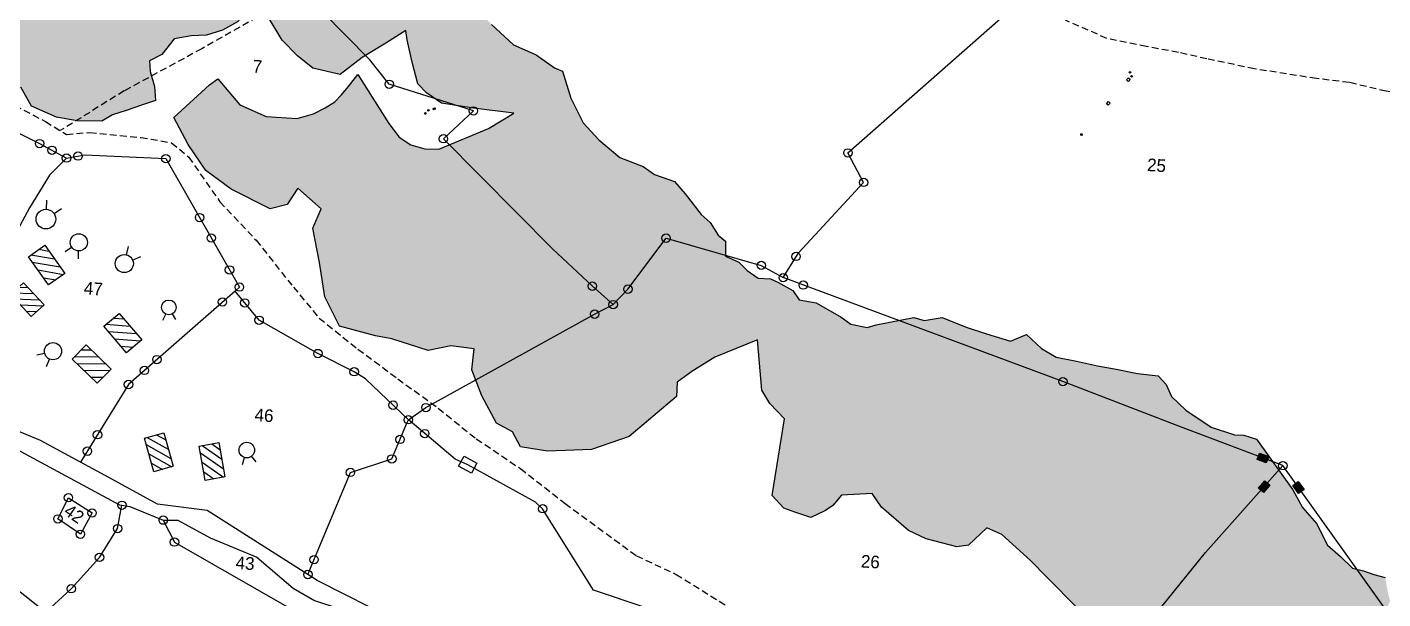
# Model space of a CAD drawing. Header units: metres. Extents: x 316291 to 322492, y 1878982 to 1885522.
# Drawn here: x 319795 to 320796, y 1882037 to 1882460 of the extents above; entities that cross this region are included whole.
import ezdxf

# ---------------------------------------------------------------- set-up
doc = ezdxf.new("R2010")
doc.units = ezdxf.units.M
doc.linetypes.add('DASHED', pattern=[0.75, 0.5, -0.25])
for name, color, linetype in [('LINE_FOOTPATH', 1, 'DASHED'), ('OTHERS', 1, 'Continuous'), ('POLY_HATCH', 12, 'Continuous'), ('POLY_PARCEL', 6, 'Continuous'), ('POLY_WATER', 4, 'Continuous'), ('SYM_STONE', 1, 'Continuous'), ('SYM_WELL', 1, 'Continuous'), ('TEXT_PARCEL', 7, 'Continuous')]:
    doc.layers.add(name, color=color, linetype=linetype)
doc.styles.add('TEXT_MAP', font='')
doc.styles.get('TEXT_MAP').set_extended_font_data('Kruti Dev 050')

# ---------------------------------------------------------------- blocks, each defined once
blk = doc.blocks.new('STONE')
blk.add_circle((0, 0), 0.851)
blk = doc.blocks.new('MOTWELL')
for points in [[(-1.54, 2.96), (-0.8, 1.55)], [(1.54, 2.96), (0.8, 1.55)]]:
    blk.add_lwpolyline(points)
blk.add_circle((0, 0), 1.74)
blk = doc.blocks.new('STONESQUAREFILLED')
blk.add_hatch(color=256).paths.add_polyline_path([(0.7, -0.48), (0.7, 0.48), (-0.7, 0.48), (-0.7, -0.48)])
blk.add_lwpolyline([(-0.7, 0.48), (0.7, 0.48), (0.7, -0.48), (-0.7, -0.48)], close=True)
blk = doc.blocks.new('STONESQUARE')
at = {"layer": 'SYM_STONE'}
for p, q in [((-1.04, 0.81), (1.04, 0.81)), ((-1.04, -0.81), (-1.04, 0.81)), ((1.04, 0.81), (1.04, -0.81)), ((1.04, -0.81), (-1.04, -0.81))]:
    blk.add_line(p, q, dxfattribs=at)

msp = doc.modelspace()

# ---------------------------------------------------------------- hatches: boundary and pattern name
msp.add_hatch(color=256).paths.add_polyline_path([(320096.4, 1882399.2), (320096.2, 1882400.1), (320094.8, 1882399.7), (320095.1, 1882398.8)])
at = {"layer": 'OTHERS'}
h = msp.add_hatch(dxfattribs=at)
h.set_pattern_fill('ANSI31', color=256, scale=40.498406, angle=-54.6155, style=0)
h.set_pattern_definition([(350.384474, (318567, 1889826.7516), (0.845586, 4.9911795), [])])
h.paths.add_polyline_path([(319810.8, 1882269.2), (319822.8, 1882277.7), (319807.9, 1882298.7), (319795.9, 1882290.1)])
h = msp.add_hatch(dxfattribs=at)
h.set_pattern_fill('ANSI31', color=256, scale=35.093954, angle=-46.9979, style=0)
h.set_pattern_definition([(358.00207, (317861.562, 1888594.1434), (0.1529367, 4.3840775), [])])
h.paths.add_polyline_path([(319798, 1882245.8), (319807.4, 1882254.5), (319792.2, 1882270.8), (319782.8, 1882262.1)])
h = msp.add_hatch(dxfattribs=at)
h.set_pattern_fill('ANSI31', color=256, scale=40.498406, angle=-49.4439, style=0)
h.set_pattern_definition([(355.55611, (317948.4384, 1889633.823), (0.3922408, 5.047082), [])])
h.paths.add_polyline_path([(319868.4, 1882219.1), (319879.6, 1882228.7), (319862.9, 1882248.2), (319851.7, 1882238.7)])
h = msp.add_hatch(dxfattribs=at)
h.set_pattern_fill('ANSI31', color=256, scale=40.498406, angle=-44.2226, style=0)
h.set_pattern_definition([(0.77739, (317259.9225, 1889405.6716), (-0.0686835, 5.0618347), [])])
h.paths.add_polyline_path([(319846.7, 1882196.5), (319857, 1882207), (319838.6, 1882224.9), (319828.3, 1882214.4)])
h = msp.add_hatch(dxfattribs=at)
h.set_pattern_fill('ANSI31', color=256, scale=40.498406, angle=-74.1857, style=0)
h.set_pattern_definition([(330.81426, (321248.1604, 1889668.751), (2.4685922, 4.4196087), [])])
h.paths.add_polyline_path([(319888.6, 1882131.1), (319902.8, 1882135.1), (319895.8, 1882159.9), (319881.6, 1882155.9)])
h = msp.add_hatch(dxfattribs=at)
h.set_pattern_fill('ANSI31', color=256, scale=40.498406, angle=-79.9528, style=0)
h.set_pattern_definition([(325.0472, (322036.609, 1889487.6004), (2.9001993, 4.1491845), [])])
h.paths.add_polyline_path([(319926.5, 1882124.7), (319941, 1882127.3), (319936.6, 1882152.6), (319922.1, 1882150)])
at = {"layer": 'POLY_HATCH', "ltscale": 10}
h = msp.add_hatch(dxfattribs=at)
h.set_pattern_fill('ZIGZAG', color=256, scale=77.991411, angle=-3.904, style=0)
h.set_pattern_definition([(356.096, (318953.404, 1880759.262), (10.390062, 9.062547), [9.748926, -9.748926]), (86.096, (318963.13, 1880758.598), (-9.062547, 10.390062), [9.748926, -9.748926])])
h.paths.add_polyline_path([(320869, 1881832), (320868.7, 1881841.1), (320870, 1881846.9), (320859.3, 1881869.7), (320852.1, 1881875.4), (320845, 1881886), (320842, 1881896.7), (320842.1, 1881905.1), (320844, 1881915.8), (320846.1, 1881923.4), (320852.8, 1881943.9), (320850.1, 1881952.8), (320849.1, 1881945.9), (320843.9, 1881939.6), (320837.7, 1881938.6), (320833, 1881934.4), (320820.4, 1881931.4), (320813, 1881933), (320807.7, 1881941), (320806, 1881948.5), (320807.1, 1881966.9), (320805.8, 1881989.4), (320804.8, 1882008), (320800, 1882011.8), (320799.6, 1882018.8), (320797.5, 1882026.7), (320801.7, 1882035.5), (320800.2, 1882040.8), (320798, 1882052.9), (320789.6, 1882055.2), (320781.9, 1882057.8), (320773.8, 1882059.8), (320765.1, 1882068.4), (320755.3, 1882076.8), (320747.2, 1882092.7), (320736.9, 1882104.6), (320729.9, 1882117.6), (320702.9, 1882155.1), (320693.5, 1882158.2), (320686.7, 1882158.4), (320669.4, 1882164.1), (320650.8, 1882176.5), (320640.1, 1882186.7), (320636.3, 1882195.7), (320630.3, 1882202.1), (320615.1, 1882203.8), (320599.4, 1882207), (320585.4, 1882209.3), (320570, 1882212.8), (320555, 1882215.9), (320544.1, 1882222.3), (320533, 1882232.5), (320521.3, 1882227.7), (320503.6, 1882233.1), (320488.4, 1882238), (320470.8, 1882245.1), (320457.6, 1882242.9), (320449.8, 1882245.1), (320422, 1882239.7), (320415.3, 1882237.7), (320403.4, 1882240.3), (320396.2, 1882245.3), (320377.7, 1882256), (320365.1, 1882258.3), (320360.5, 1882265.2), (320349.5, 1882271.2), (320343.9, 1882273.7), (320335, 1882274.3), (320326.8, 1882279.8), (320320.7, 1882286.1), (320310.7, 1882290.6), (320310.7, 1882301.5), (320305.3, 1882306), (320299.4, 1882315.5), (320292.7, 1882321.2), (320280.9, 1882336.7), (320273, 1882345.7), (320258.4, 1882350.8), (320249.9, 1882356.7), (320232.7, 1882363.4), (320217.3, 1882376.4), (320205.7, 1882389.1), (320196.6, 1882407.2), (320190.4, 1882427.2), (320184.5, 1882429.7), (320170.9, 1882439.3), (320154.1, 1882446.8), (320137.8, 1882461.9), (320124.9, 1882475.3), (320118.4, 1882486.3), (320107.2, 1882504.2), (320097.4, 1882506.6), (320078.3, 1882511), (320071.3, 1882509.4), (320063.4, 1882513.8), (320055.4, 1882516.8), (320047.9, 1882522.5), (320042.9, 1882528.5), (320034.8, 1882547.2), (320034.3, 1882564.7), (320032.5, 1882572.5), (320016, 1882558.3), (319997.7, 1882554.6), (319991.4, 1882562.8), (319984.2, 1882562.9), (319980.5, 1882567.7), (319973.2, 1882570.3), (319967.6, 1882568.6), (319951.4, 1882545.6), (319945.1, 1882538.3), (319930.5, 1882543.1), (319915.6, 1882542.1), (319906.6, 1882546.5), (319891.4, 1882552.8), (319881, 1882566.8), (319867, 1882570.2), (319853.6, 1882571.1), (319847.1, 1882583.8), (319830.3, 1882617.1), (319822.3, 1882619.7), (319817.8, 1882623.9), (319815.4, 1882632.1), (319813.9, 1882637.8), (319816.8, 1882647.4), (319817.9, 1882656.1), (319816.6, 1882669.8), (319812.8, 1882691.4), (319807.3, 1882690.7), (319802.4, 1882693.8), (319795.6, 1882693.2), (319772.5, 1882699.4), (319766.3, 1882702.6), (319757.6, 1882711.9), (319753.8, 1882719.5), (319751.2, 1882726.3), (319751.2, 1882733.7), (319739.9, 1882739), (319729, 1882736.6), (319719.6, 1882734.8), (319711.7, 1882739.9), (319702.7, 1882743.3), (319696.5, 1882752.8), (319686.4, 1882756.6), (319682.5, 1882763.2), (319679.9, 1882769), (319674, 1882764.1), (319669.6, 1882741), (319671.1, 1882733.7), (319677.3, 1882720.8), (319683, 1882708.3), (319693.5, 1882703.4), (319702.5, 1882701.8), (319715.9, 1882701.9), (319723.7, 1882690.4), (319729.1, 1882672.2), (319753.4, 1882655.9), (319778.1, 1882653.2), (319801, 1882662.6), (319808.8, 1882666.3), (319805.6, 1882652.9), (319805.7, 1882643), (319790.2, 1882623.1), (319791.1, 1882609.9), (319802.6, 1882582), (319795.4, 1882564.7), (319783, 1882549.3), (319769.9, 1882537.6), (319766.3, 1882526.4), (319746.5, 1882524.6), (319717.2, 1882552.7), (319709.3, 1882540.2), (319701.6, 1882531.3), (319695.6, 1882523.4), (319698.2, 1882504.4), (319702.5, 1882493.6), (319711, 1882465.8), (319720.7, 1882457.3), (319734.3, 1882452.7), (319748.2, 1882446), (319764, 1882450.2), (319772.8, 1882438.1), (319779.4, 1882422.4), (319790.4, 1882415.4), (319798.1, 1882401.3), (319816.7, 1882393.2), (319832, 1882390.6), (319850, 1882390.4), (319858.1, 1882395.1), (319868.2, 1882398.3), (319880.2, 1882402.4), (319889.7, 1882405.7), (319888.9, 1882416), (319885.8, 1882427), (319885.3, 1882434.8), (319894.5, 1882439.6), (319903.6, 1882451.2), (319916, 1882453.3), (319927.3, 1882454), (319939.3, 1882457.6), (319950.4, 1882463.7), (319958.9, 1882473.3), (319973.3, 1882497.8), (319972.2, 1882481.7), (319973.2, 1882467), (319983.3, 1882450.2), (319994.7, 1882438.6), (320005.9, 1882429.5), (320026.1, 1882424.7), (320042.3, 1882437.5), (320059.8, 1882447.9), (320074.6, 1882457.4), (320075.7, 1882450.5), (320079.3, 1882434), (320083.5, 1882418), (320089.8, 1882411.2), (320100.9, 1882403.7), (320124.7, 1882399.9), (320154.4, 1882396.3), (320135.8, 1882385), (320099.1, 1882369.7), (320088.6, 1882369.9), (320078.3, 1882372.7), (320069.8, 1882378.5), (320062, 1882388.5), (320039.3, 1882424.8), (320032.4, 1882416), (320027, 1882409.5), (320022.3, 1882404.5), (320015.1, 1882400.1), (320006.5, 1882395.8), (319994.5, 1882392.2), (319971.6, 1882393.7), (319952.1, 1882402.4), (319935.8, 1882421.6), (319929.6, 1882417.1), (319903.4, 1882393.1), (319913.8, 1882373), (319926.9, 1882353.8), (319945.6, 1882340), (319974.5, 1882325.4), (319987.1, 1882328.8), (319995, 1882340.8), (320012, 1882325.5), (320006, 1882311.3), (320010.9, 1882285.8), (320014.9, 1882260.4), (320025.7, 1882238.8), (320052.2, 1882231.7), (320064.4, 1882229.3), (320091.1, 1882220.7), (320107.8, 1882224.3), (320125.2, 1882222), (320123.4, 1882206.5), (320130.7, 1882187.1), (320141.6, 1882167), (320153.5, 1882160.5), (320159.3, 1882149.6), (320179.3, 1882146.2), (320211.8, 1882147.6), (320239.5, 1882157.2), (320274.5, 1882186.7), (320275, 1882197.2), (320285.8, 1882205.3), (320303, 1882215.7), (320334.5, 1882228.5), (320337.5, 1882191.3), (320343.4, 1882181.5), (320354.4, 1882170.3), (320345.2, 1882113.5), (320353.9, 1882104.2), (320361.9, 1882101.2), (320373.7, 1882097.2), (320384.7, 1882102.4), (320390.1, 1882106.2), (320396.4, 1882113.8), (320419.2, 1882115.1), (320426.1, 1882104.8), (320445.9, 1882087.7), (320459, 1882081.6), (320481.5, 1882075.5), (320490.2, 1882076.7), (320503.8, 1882089.7), (320514.9, 1882084.8), (320536, 1882065.5), (320548.3, 1882052.8), (320570.7, 1882030.3), (320576.4, 1882022.9), (320582.3, 1882010.6), (320594.3, 1882004.2), (320605.3, 1882008.3), (320616.6, 1882012.5), (320623.6, 1882020.4), (320642.8, 1882027.1), (320645.4, 1882015.4), (320649.7, 1882003.9), (320652.7, 1881991.5), (320653.3, 1881985.1), (320665.3, 1881968.1), (320688.3, 1881967.3), (320699.9, 1881971.8), (320711.8, 1881974.4), (320720.4, 1881978.3), (320730.3, 1881985.5), (320740.9, 1881996.1), (320752.4, 1882003.7), (320761.4, 1882008.7), (320766.7, 1882014.8), (320772.8, 1882026.8), (320781.5, 1882032.3), (320780.6, 1882018.7), (320781.4, 1882008.9), (320783.8, 1881998.9), (320790.9, 1881987.5), (320775.6, 1881978.7), (320755.4, 1881970.6), (320726.1, 1881962.1), (320694.8, 1881956.6), (320664.3, 1881951.2), (320657.7, 1881926.1), (320652.1, 1881896.4), (320657.9, 1881878.5), (320665.6, 1881864.7), (320692.1, 1881852.8), (320701.6, 1881841.3), (320692.2, 1881829.3), (320687.9, 1881820.5), (320687.2, 1881802.1), (320691.9, 1881788.8), (320697.2, 1881769.2), (320704.3, 1881742.5), (320698.1, 1881730.3), (320698.1, 1881722.7), (320715.1, 1881712.3), (320711.7, 1881701.7), (320705.5, 1881690), (320702.1, 1881659.3), (320700.7, 1881639.2), (320701.1, 1881625.7), (320704, 1881608), (320708.7, 1881598.3), (320717.3, 1881586.9), (320730, 1881575.3), (320750.7, 1881563.1), (320763.8, 1881556.8), (320779.4, 1881549), (320781.6, 1881540.8), (320778.1, 1881528.9), (320771.7, 1881514.5), (320769.9, 1881487.7), (320769, 1881475.7), (320776.3, 1881463.1), (320785, 1881453), (320800.7, 1881446.6), (320823.4, 1881442.3), (320834, 1881440.3), (320843.3, 1881438.3), (320849.6, 1881432.5), (320851.9, 1881426.9), (320852.6, 1881416.1), (320849.6, 1881412.3), (320852.1, 1881389.2), (320860.9, 1881380.5), (320871.3, 1881374.4), (320883.1, 1881369.6), (320893.7, 1881367.5), (320897.6, 1881365.9), (320920.2, 1881360.3), (320928, 1881332.2), (320942.3, 1881305.6), (320952.3, 1881294.2), (320968.9, 1881280.9), (320983.6, 1881278.6), (321006.2, 1881274.3), (321021.1, 1881274.7), (321034.5, 1881273.7), (321037.3, 1881274.9), (321057.8, 1881260), (321082.7, 1881248.9), (321109.8, 1881251.1), (321139, 1881265.3), (321168.2, 1881278.1), (321188, 1881291.5), (321194.1, 1881301.9), (321199.3, 1881319), (321199.3, 1881339.2), (321189.8, 1881338.5), (321170.3, 1881329.1), (321148.7, 1881327.9), (321136.6, 1881328.7), (321119.3, 1881331.2), (321107.2, 1881311.9), (321074.9, 1881312.7), (321048.3, 1881318.6), (321023.5, 1881310.8), (320994.1, 1881314.2), (320979.5, 1881316.5), (320978.7, 1881324.7), (320975.9, 1881343.7), (320976.9, 1881358.5), (320978.6, 1881363.7), (320982, 1881393.1), (320988.5, 1881410.2), (321003.5, 1881432), (321018.1, 1881448.5), (321032.3, 1881458.4), (321042.2, 1881465.8), (321047.7, 1881468.1), (321048.5, 1881478.8), (321039.1, 1881479.4), (321027.4, 1881485.6), (321023.1, 1881502.1), (321023.9, 1881512.8), (321024.7, 1881524.8), (321025.5, 1881536.9), (321020.8, 1881546.7), (321008.5, 1881565), (321002.8, 1881578.9), (320998, 1881588.6), (320978.9, 1881604.4), (320974.3, 1881616.9), (320969.1, 1881638.8), (320967.1, 1881668.5), (320961.4, 1881683.7), (320944.7, 1881695.6), (320938.4, 1881702.8), (320935, 1881712.4), (320929.2, 1881725), (320922.9, 1881732.1), (320903.2, 1881740.2), (320887.5, 1881741.9), (320892.8, 1881770.6), (320889.5, 1881776.7), (320882, 1881782.5), (320876.6, 1881792.3), (320872.9, 1881802), (320873, 1881812.1), (320870, 1881821.1)])

# ---------------------------------------------------------------- linework, layer by layer
for p, q in [((320094.8, 1882399.7), (320096.2, 1882400.1)), ((320095.1, 1882398.8), (320094.8, 1882399.7)), ((320096.4, 1882399.2), (320095.1, 1882398.8)), ((320096.2, 1882400.1), (320096.4, 1882399.2))]:
    msp.add_line(p, q)
for centre in [(320609.5, 1882426.4), (320610.7, 1882423.4), (320091.2, 1882398.3), (320089, 1882396), (320573.7, 1882380.4)]:
    msp.add_circle(centre, 0.596)
at = {"layer": 'LINE_FOOTPATH', "ltscale": 10}
for points in [[(319978.1, 1882474.5), (319924, 1882443.9), (319866.6, 1882412.7), (319819.4, 1882383.3)], [(321189.3, 1882260.2), (321167.3, 1882280.2), (321147.7, 1882296.2), (321108.4, 1882323.8), (321083.9, 1882339.2), (321049.5, 1882357.1), (321024.7, 1882366.1), (320996.6, 1882375.5), (320978.5, 1882379.9), (320941.6, 1882386.8), (320918.9, 1882393.2), (320897.4, 1882396.2), (320880.3, 1882400.5), (320853.2, 1882403.1), (320832.6, 1882407.3), (320798.7, 1882412.4), (320771.5, 1882418.9), (320747.3, 1882421.8), (320701.4, 1882429), (320666.3, 1882436.4), (320645.4, 1882441.1), (320621.7, 1882445.5), (320592.4, 1882451.5), (320561.8, 1882465)], [(319779.3, 1882405.5), (319808.5, 1882390), (319823.9, 1882380.5), (319841.1, 1882382), (319878.8, 1882378.3), (319901.6, 1882374.3), (319914.3, 1882363.8), (319937.3, 1882330.7), (319964.1, 1882302.2), (319991.6, 1882267.6), (320010.7, 1882244.7), (320039.3, 1882221.7), (320068.7, 1882199.9), (320098.6, 1882178), (320126.7, 1882155.4), (320159.3, 1882133.4), (320192.3, 1882107.7), (320245, 1882069), (320274.3, 1882055.2), (320315.5, 1882029.6), (320355.2, 1882006.5), (320379.9, 1881991), (320392.4, 1881973.5)]]:
    msp.add_lwpolyline(points, dxfattribs=at)
at = {"layer": 'OTHERS'}
for points in [[(319807.9, 1882298.7), (319822.8, 1882277.7), (319810.8, 1882269.2), (319795.9, 1882290.1)], [(319792.2, 1882270.8), (319807.4, 1882254.5), (319798, 1882245.8), (319782.8, 1882262.1)], [(319862.9, 1882248.2), (319879.6, 1882228.7), (319868.4, 1882219.1), (319851.7, 1882238.7)], [(319838.6, 1882224.9), (319857, 1882207), (319846.7, 1882196.5), (319828.3, 1882214.4)], [(319895.8, 1882159.9), (319902.8, 1882135.1), (319888.6, 1882131.1), (319881.6, 1882155.9)], [(319936.6, 1882152.6), (319941, 1882127.3), (319926.5, 1882124.7), (319922.1, 1882150)]]:
    msp.add_lwpolyline(points, close=True, dxfattribs=at)
at = {"layer": 'POLY_HATCH', "ltscale": 10}
for points in [[(320026.1, 1882424.7), (320005.9, 1882429.5), (319994.7, 1882438.6), (319983.3, 1882450.2), (319973.2, 1882467), (319972.2, 1882481.7), (319973.3, 1882497.8), (319958.9, 1882473.3), (319950.4, 1882463.7), (319939.3, 1882457.6), (319927.3, 1882454), (319916, 1882453.3), (319903.6, 1882451.2), (319894.5, 1882439.6), (319885.3, 1882434.8), (319885.8, 1882427), (319888.9, 1882416), (319889.7, 1882405.7), (319880.2, 1882402.4), (319868.2, 1882398.3), (319858.1, 1882395.1), (319850, 1882390.4)], [(320039.3, 1882424.8), (320062, 1882388.5), (320069.8, 1882378.5), (320078.3, 1882372.7), (320088.6, 1882369.9), (320099.1, 1882369.7), (320135.8, 1882385), (320154.4, 1882396.3), (320124.7, 1882399.9), (320100.9, 1882403.7), (320089.8, 1882411.2), (320083.5, 1882418), (320079.3, 1882434), (320075.7, 1882450.5), (320074.6, 1882457.4), (320059.8, 1882447.9), (320042.3, 1882437.5), (320026.1, 1882424.7)], [(319903.4, 1882393.1), (319929.6, 1882417.1), (319935.8, 1882421.6), (319952.1, 1882402.4), (319971.6, 1882393.7), (319994.5, 1882392.2), (320006.5, 1882395.8), (320015.1, 1882400.1), (320022.3, 1882404.5), (320027, 1882409.5), (320032.4, 1882416), (320039.3, 1882424.8)]]:
    msp.add_lwpolyline(points, dxfattribs=at)
at = {"layer": 'POLY_HATCH'}
for points in [[(320137.8, 1882461.9), (320154.1, 1882446.8), (320170.9, 1882439.3), (320184.5, 1882429.7), (320190.4, 1882427.2), (320196.6, 1882407.2), (320205.7, 1882389.1), (320217.3, 1882376.4), (320232.7, 1882363.4), (320249.9, 1882356.7), (320258.4, 1882350.8), (320273, 1882345.7), (320280.9, 1882336.7), (320292.7, 1882321.2), (320299.4, 1882315.5), (320305.3, 1882306), (320310.7, 1882301.5), (320310.7, 1882290.6), (320320.7, 1882286.1), (320326.8, 1882279.8), (320335, 1882274.3), (320343.9, 1882273.7), (320349.5, 1882271.2), (320360.5, 1882265.2), (320365.1, 1882258.3), (320377.7, 1882256), (320396.2, 1882245.3), (320403.4, 1882240.3), (320415.3, 1882237.7), (320422, 1882239.7), (320449.8, 1882245.1), (320457.6, 1882242.9), (320470.8, 1882245.1), (320488.4, 1882238), (320503.6, 1882233.1), (320521.3, 1882227.7), (320533, 1882232.5), (320544.1, 1882222.3), (320555, 1882215.9), (320570, 1882212.8), (320585.4, 1882209.3), (320599.4, 1882207), (320615.1, 1882203.8), (320630.3, 1882202.1), (320636.3, 1882195.7), (320640.1, 1882186.7), (320650.8, 1882176.5), (320669.4, 1882164.1), (320686.7, 1882158.4), (320693.5, 1882158.2), (320702.9, 1882155.1), (320729.9, 1882117.6), (320736.9, 1882104.6), (320747.2, 1882092.7), (320755.3, 1882076.8), (320765.1, 1882068.4), (320773.8, 1882059.8), (320781.9, 1882057.8), (320789.6, 1882055.2), (320798, 1882052.9)], [(319850, 1882390.4), (319832, 1882390.6), (319816.7, 1882393.2), (319798.1, 1882401.3), (319790.4, 1882415.4)], [(320570.7, 1882030.3), (320548.3, 1882052.8), (320536, 1882065.5), (320514.9, 1882084.8), (320503.8, 1882089.7), (320490.2, 1882076.7), (320481.5, 1882075.5), (320459, 1882081.6), (320445.9, 1882087.7), (320426.1, 1882104.8), (320419.2, 1882115.1), (320396.4, 1882113.8), (320390.1, 1882106.2), (320384.7, 1882102.4), (320373.7, 1882097.2), (320361.9, 1882101.2), (320353.9, 1882104.2), (320345.2, 1882113.5), (320354.4, 1882170.3), (320343.4, 1882181.5), (320337.5, 1882191.3), (320334.5, 1882228.5), (320303, 1882215.7), (320285.8, 1882205.3), (320275, 1882197.2), (320274.5, 1882186.7), (320239.5, 1882157.2), (320211.8, 1882147.6), (320179.3, 1882146.2), (320159.3, 1882149.6), (320153.5, 1882160.5), (320141.6, 1882167), (320130.7, 1882187.1), (320123.4, 1882206.5), (320125.2, 1882222), (320107.8, 1882224.3), (320091.1, 1882220.7), (320064.4, 1882229.3), (320052.2, 1882231.7), (320025.7, 1882238.8), (320014.9, 1882260.4), (320010.9, 1882285.8), (320006, 1882311.3), (320012, 1882325.5), (319995, 1882340.8), (319987.1, 1882328.8), (319974.5, 1882325.4), (319945.6, 1882340), (319926.9, 1882353.8), (319913.8, 1882373), (319903.4, 1882393.1)]]:
    msp.add_lwpolyline(points, dxfattribs=at)
at = {"layer": 'POLY_PARCEL'}
for points in [[(320227.8, 1882254.7), (320212.4, 1882268.3), (320183.1, 1882295.8), (320102.4, 1882377.3), (320124.6, 1882397.9), (320062.4, 1882417.6), (320048.1, 1882435.7), (319977.6, 1882507.3), (319920.5, 1882566.9), (319909.5, 1882579.6)], [(320353.4, 1882274.6), (320364.8, 1882293.3), (320412.8, 1882345), (320401.2, 1882366.8), (320534.5, 1882484.6), (320544.8, 1882497.5)], [(319697.5, 1882437.1), (319719.6, 1882416.1), (319804.1, 1882373.7)], [(319804.1, 1882373.7), (319824, 1882363)], [(319824, 1882363), (319811.4, 1882350.3), (319796.6, 1882326.2), (319759.5, 1882257.5), (319732.9, 1882239.9), (319722.8, 1882227.5)], [(319824, 1882363), (319837.6, 1882365.4), (319897.4, 1882362.6), (319951.7, 1882267.6), (319948.5, 1882264.7)], [(320227.8, 1882254.7), (320238.7, 1882266.1), (320266.9, 1882303.8), (320337.2, 1882283.7), (320353.4, 1882274.6)], [(320722.4, 1882135.6), (320646.7, 1882164.4), (320560, 1882197.7), (320353.4, 1882274.6)], [(319948.5, 1882264.7), (319869.8, 1882195.6), (319834.4, 1882138.1)], [(320076.5, 1882169.5), (320044.9, 1882199.8), (320036.5, 1882205), (320009.7, 1882218.5), (319966.3, 1882243.1), (319948.5, 1882264.7)], [(320076.5, 1882169.5), (320089.5, 1882178.5), (320214.1, 1882247.6), (320227.8, 1882254.7)], [(320075.4, 1882167), (320076.5, 1882169.5)], [(320370, 1881986.4), (320290.4, 1882017.6), (320213.2, 1882043.6), (320175.7, 1882103.7), (320170.4, 1882108.5), (320120.4, 1882136.3), (320111.1, 1882140.3), (320088.6, 1882159.3), (320076.5, 1882169.5)], [(320002.3, 1882055.1), (320033.7, 1882130.6), (320064.3, 1882140.6), (320075.4, 1882167)], [(320558.9, 1881934.4), (320576.9, 1881962), (320665.3, 1882071.4), (320722.4, 1882135.6)], [(320866.4, 1881863.9), (320864, 1881868.5), (320855, 1881965.5), (320827.6, 1881940.3), (320805, 1882020.2), (320722.4, 1882135.6)], [(319817.7, 1882096.2), (319825.4, 1882111.9), (319842.9, 1882100.6), (319834.3, 1882084.9), (319817.7, 1882096.2)], [(319808.7, 1882027.2), (319827.5, 1882044.6), (319848.4, 1882067.8), (319861.8, 1882089.1), (319865, 1882106.3)], [(319895.5, 1882095.3), (319903.8, 1882079.1), (320018.9, 1882012.9), (320027.7, 1882029.3)], [(319756.1, 1882068.8), (319808.7, 1882027.2)]]:
    msp.add_lwpolyline(points, dxfattribs=at)
at = {"layer": 'POLY_WATER'}
for points in [[(319623.6, 1882255.3), (319646, 1882246.6), (319689.7, 1882233.2), (319718.5, 1882206.3), (319761.3, 1882159.6), (319787, 1882147.8), (319863.1, 1882106.6), (319865, 1882106.3)], [(319834.4, 1882138.1), (319804.7, 1882154.3), (319768, 1882169.5), (319750.6, 1882196), (319722.8, 1882227.5)], [(320002.3, 1882055.1), (319928, 1882102.4), (319891.3, 1882107.2), (319852.5, 1882128.3), (319834.4, 1882138.1)], [(319865, 1882106.3), (319870.7, 1882105.5), (319895.5, 1882095.3)], [(319895.5, 1882095.3), (319906.3, 1882095.3), (319930.1, 1882082.2), (319964.7, 1882067.9), (319991.5, 1882045), (320007.3, 1882035.9), (320025.8, 1882029.7), (320027.7, 1882029.3)], [(320363.9, 1881909.3), (320303.6, 1881903.3), (320228.1, 1881896.6), (320176.6, 1881922.3), (320144.4, 1881938.4), (320105.7, 1881979.1), (320067.9, 1882020.8), (320009.1, 1882050.7), (320002.3, 1882055.1)]]:
    msp.add_lwpolyline(points, dxfattribs=at)
at = {"layer": 'SYM_STONE'}
for p, q in [((320607, 1882420.8), (320608.4, 1882422.3)), ((320608.2, 1882419.7), (320607, 1882420.8)), ((320609.6, 1882421.3), (320608.2, 1882419.7)), ((320608.4, 1882422.3), (320609.6, 1882421.3)), ((320592.2, 1882403.2), (320593.6, 1882404.8)), ((320593.5, 1882402.1), (320592.2, 1882403.2)), ((320594.8, 1882403.7), (320593.5, 1882402.1)), ((320593.6, 1882404.8), (320594.8, 1882403.7))]:
    msp.add_line(p, q, dxfattribs=at)

# ---------------------------------------------------------------- block references
for name, p, xscale, yscale, zscale, rotation in [('STONE', (320062.4, 1882417.6), 3.639599198251426, 3.639599198251426, 3.639599198251426, 356.095985405272), ('STONE', (320124.6, 1882397.9), 3.639599198251426, 3.639599198251426, 3.639599198251426, 356.095985405272), ('STONE', (320102.4, 1882377.3), 3.639599198251426, 3.639599198251426, 3.639599198251426, 356.095985405272), ('STONE', (319804.1, 1882373.7), 3.639599198251426, 3.639599198251426, 3.639599198251426, 356.095985405272), ('STONE', (319813.3, 1882368.8), 3.639599198251426, 3.639599198251426, 3.639599198251426, 356.095985405272), ('STONE', (319832.6, 1882364.5), 3.639599198251426, 3.639599198251426, 3.639599198251426, 356.095985405272), ('STONE', (320401.2, 1882366.8), 3.639599198251426, 3.639599198251426, 3.639599198251426, 356.095985405272), ('STONE', (319824, 1882363), 3.639599198251426, 3.639599198251426, 3.639599198251426, 356.095985405272), ('STONE', (319897.4, 1882362.6), 3.639599198251426, 3.639599198251426, 3.639599198251426, 356.095985405272), ('STONE', (320412.8, 1882345), 3.639599198251426, 3.639599198251426, 3.639599198251426, 356.095985405272), ('STONE', (319922.3, 1882319), 3.639599198251426, 3.639599198251426, 3.639599198251426, 356.095985405272), ('STONE', (319930.9, 1882303.9), 3.639599198251426, 3.639599198251426, 3.639599198251426, 356.095985405272), ('STONE', (320266.9, 1882303.8), 3.639599198251426, 3.639599198251426, 3.639599198251426, 356.095985405272), ('STONE', (320362.9, 1882290.3), 3.639599198251426, 3.639599198251426, 3.639599198251426, 356.095985405272), ('STONE', (319944.4, 1882280.3), 3.639599198251426, 3.639599198251426, 3.639599198251426, 356.095985405272), ('STONE', (320337.2, 1882283.7), 3.639599198251426, 3.639599198251426, 3.639599198251426, 356.095985405272), ('STONE', (320353.4, 1882274.6), 3.639599198251426, 3.639599198251426, 3.639599198251426, 356.095985405272), ('STONE', (319951.7, 1882267.6), 3.639599198251426, 3.639599198251426, 3.639599198251426, 356.095985405272), ('STONE', (320212.4, 1882268.3), 3.639599198251426, 3.639599198251426, 3.639599198251426, 356.095985405272), ('STONE', (320238.7, 1882266.1), 3.639599198251426, 3.639599198251426, 3.639599198251426, 356.095985405272), ('STONE', (320368.2, 1882269.1), 3.639599198251426, 3.639599198251426, 3.639599198251426, 356.095985405272), ('STONE', (319939.2, 1882256.6), 3.639599198251426, 3.639599198251426, 3.639599198251426, 356.095985405272), ('STONE', (319955.7, 1882255.9), 3.639599198251426, 3.639599198251426, 3.639599198251426, 356.095985405272), ('STONE', (320227.8, 1882254.7), 3.639599198251426, 3.639599198251426, 3.639599198251426, 356.095985405272), ('STONE', (320214.1, 1882247.6), 3.639599198251426, 3.639599198251426, 3.639599198251426, 356.095985405272), ('STONE', (319966.3, 1882243.1), 3.639599198251426, 3.639599198251426, 3.639599198251426, 356.095985405272), ('STONE', (320009.7, 1882218.5), 3.639599198251426, 3.639599198251426, 3.639599198251426, 356.095985405272), ('STONE', (319881.6, 1882206), 3.639599198251426, 3.639599198251426, 3.639599198251426, 356.095985405272), ('STONE', (319890.8, 1882214), 3.639599198251426, 3.639599198251426, 3.639599198251426, 356.095985405272), ('STONE', (320036.5, 1882205), 3.639599198251426, 3.639599198251426, 3.639599198251426, 356.095985405272), ('STONE', (319869.8, 1882195.6), 3.639599198251426, 3.639599198251426, 3.639599198251426, 356.095985405272), ('STONE', (320560, 1882197.7), 3.639599198251426, 3.639599198251426, 3.639599198251426, 356.095985405272), ('STONE', (320065.2, 1882180.3), 3.639599198251426, 3.639599198251426, 3.639599198251426, 356.095985405272), ('STONE', (320089.5, 1882178.5), 3.639599198251426, 3.639599198251426, 3.639599198251426, 356.095985405272), ('STONE', (320076.5, 1882169.5), 3.639599198251426, 3.639599198251426, 3.639599198251426, 356.095985405272), ('STONE', (319846.9, 1882158.4), 3.639599198251426, 3.639599198251426, 3.639599198251426, 356.095985405272), ('STONE', (320070.4, 1882155), 3.639599198251426, 3.639599198251426, 3.639599198251426, 356.095985405272), ('STONE', (320088.6, 1882159.3), 3.639599198251426, 3.639599198251426, 3.639599198251426, 356.095985405272), ('STONE', (319839.5, 1882146.3), 3.639599198251426, 3.639599198251426, 3.639599198251426, 356.095985405272), ('STONE', (320064.3, 1882140.6), 3.639599198251426, 3.639599198251426, 3.639599198251426, 356.095985405272), ('STONESQUARE', (320120.4, 1882136.3), 5.199427426073467, 5.199427426073467, 5.199427426073467, 330.8985491311196), ('STONESQUAREFILLED', (320707.7, 1882141.2), 5.199427426073467, 5.199427426073467, 5.199427426073467, 159.1398520185396), ('STONE', (320722.4, 1882135.6), 3.639599198251426, 3.639599198251426, 3.639599198251426, 356.095985405272), ('STONE', (320033.7, 1882130.6), 3.639599198251426, 3.639599198251426, 3.639599198251426, 356.095985405272), ('STONESQUAREFILLED', (320708.6, 1882120.1), 5.199427426073466, 5.199427426073466, 5.199427426073466, 228.38312782493), ('STONESQUAREFILLED', (320733.9, 1882119.4), 5.199427426073466, 5.199427426073466, 5.199427426073466, 305.6060393053465), ('STONE', (319825.4, 1882111.9), 3.639599198251426, 3.639599198251426, 3.639599198251426, 356.095985405272), ('STONE', (319865, 1882106.3), 3.639599198251426, 3.639599198251426, 3.639599198251426, 356.095985405272), ('STONE', (319817.7, 1882096.2), 3.639599198251426, 3.639599198251426, 3.639599198251426, 356.095985405272), ('STONE', (319842.9, 1882100.6), 3.639599198251426, 3.639599198251426, 3.639599198251426, 356.095985405272), ('STONE', (319895.5, 1882095.3), 3.639599198251426, 3.639599198251426, 3.639599198251426, 356.095985405272), ('STONE', (320175.7, 1882103.7), 3.639599198251426, 3.639599198251426, 3.639599198251426, 356.095985405272), ('STONE', (319834.3, 1882084.9), 3.639599198251426, 3.639599198251426, 3.639599198251426, 356.095985405272), ('STONE', (319861.8, 1882089.1), 3.639599198251426, 3.639599198251426, 3.639599198251426, 356.095985405272), ('STONE', (319903.8, 1882079.1), 3.639599198251426, 3.639599198251426, 3.639599198251426, 356.095985405272), ('STONE', (319848.4, 1882067.8), 3.639599198251426, 3.639599198251426, 3.639599198251426, 356.095985405272), ('STONE', (320006.9, 1882066.1), 3.639599198251426, 3.639599198251426, 3.639599198251426, 356.095985405272), ('STONE', (320002.3, 1882055.1), 3.639599198251426, 3.639599198251426, 3.639599198251426, 356.095985405272), ('STONE', (319827.5, 1882044.6), 3.639599198251426, 3.639599198251426, 3.639599198251426, 356.095985405272)]:
    msp.add_blockref(name, p, dxfattribs=dict(at, xscale=xscale, yscale=yscale, zscale=zscale, rotation=rotation))
at = {"layer": 'SYM_WELL'}
for p, xscale, yscale, zscale, rotation in [((319808.8, 1882317.9), 4.159541940858774, 4.159541940858774, 4.159541940858774, 330.675998141428), ((319833.1, 1882300.7), 3.651389368939582, 3.651389368939582, 3.651389368939582, 151.1305338762974), ((319866.7, 1882285), 3.85707900638067, 3.85707900638067, 3.85707900638067, 320.1491773890419), ((319899.6, 1882252.6), 3.108402746086867, 3.108402746086867, 3.108402746086867, 182.7928663037146), ((319814, 1882220.2), 3.648869905814726, 3.648869905814726, 3.648869905814726, 129.8039176159781), ((319957.2, 1882147.1), 3.307143414581278, 3.307143414581278, 3.307143414581278, 190.4504964432077)]:
    msp.add_blockref('MOTWELL', p, dxfattribs=dict(at, xscale=xscale, yscale=yscale, zscale=zscale, rotation=rotation))

# ---------------------------------------------------------------- texts
at = {"layer": 'TEXT_PARCEL', "style": 'TEXT_MAP'}
for s, rotation, p in [('7', 356.096, (319961.3, 1882426.4)), ('25', 356.096, (320621.9, 1882353.5)), ('47', 356.096, (319836.6, 1882262.3)), ('46', 356.096, (319962.7, 1882168.6)), ('42', 325.1502, (319821.3, 1882100.1)), ('43', 356.096, (319948.7, 1882059.3)), ('26', 356.096, (320410.5, 1882060.4))]:
    msp.add_text(s, height=9.36, rotation=rotation, dxfattribs=at).set_placement(p)

doc.saveas('drawing.dxf')
